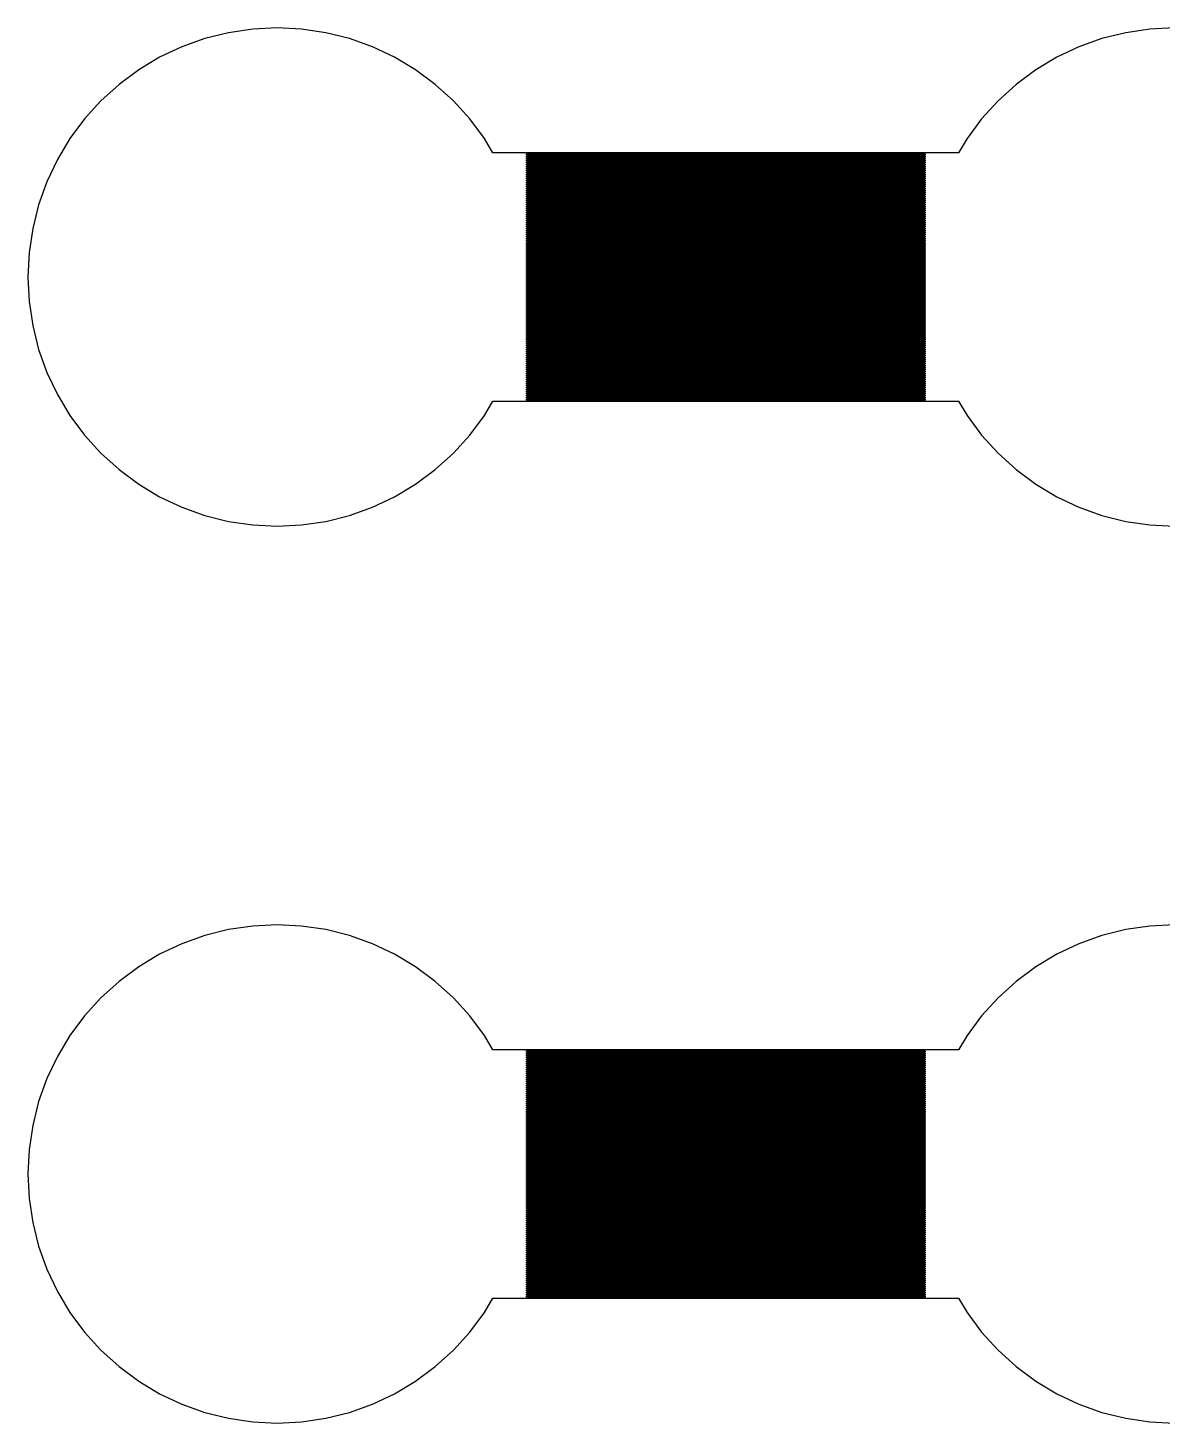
# Model space of a CAD drawing. Extents: x -73 to 181, y -8 to 80.
# Drawn here: x 29 to 40.38, y 47 to 61 of the extents above; entities that cross this region are included whole.
import ezdxf

# ---------------------------------------------------------------- set-up
doc = ezdxf.new("R2010")
doc.units = 0

msp = doc.modelspace()

# ---------------------------------------------------------------- linework, layer by layer
for p, q in [((31.0123, 60.952), (30.7743, 60.8923)), ((31.255, 60.988), (31.0123, 60.952)), ((31.5, 61), (31.255, 60.988)), ((31.7451, 60.988), (31.5, 61)), ((31.9877, 60.952), (31.7451, 60.988)), ((32.2257, 60.8923), (31.9877, 60.952)), ((40.0123, 60.952), (39.7743, 60.8923)), ((40.2549, 60.988), (40.0123, 60.952)), ((40.5, 61), (40.2549, 60.988)), ((30.5433, 60.8097), (30.3215, 60.7048)), ((30.7743, 60.8923), (30.5433, 60.8097)), ((32.4567, 60.8097), (32.2257, 60.8923)), ((32.6785, 60.7048), (32.4567, 60.8097)), ((39.5433, 60.8097), (39.3215, 60.7048)), ((39.7743, 60.8923), (39.5433, 60.8097)), ((30.3215, 60.7048), (30.1111, 60.5787)), ((32.8889, 60.5787), (32.6785, 60.7048)), ((39.3215, 60.7048), (39.1111, 60.5787)), ((30.1111, 60.5787), (29.914, 60.4325)), ((33.086, 60.4325), (32.8889, 60.5787)), ((39.1111, 60.5787), (38.914, 60.4325)), ((29.914, 60.4325), (29.7322, 60.2678)), ((33.2678, 60.2678), (33.086, 60.4325)), ((38.914, 60.4325), (38.7322, 60.2678)), ((29.7322, 60.2678), (29.5675, 60.086)), ((33.4325, 60.086), (33.2678, 60.2678)), ((38.7322, 60.2678), (38.5675, 60.086)), ((29.5675, 60.086), (29.4213, 59.8889)), ((33.5787, 59.8889), (33.4325, 60.086)), ((38.5675, 60.086), (38.4213, 59.8889)), ((29.4213, 59.8889), (29.2952, 59.6785)), ((33.6649, 59.745), (33.5787, 59.8889)), ((38.4213, 59.8889), (38.3351, 59.745)), ((29.2952, 59.6785), (29.1903, 59.4567)), ((38.3351, 59.745), (33.6649, 59.745)), ((34, 59.725), (34, 59.735)), ((34, 59.735), (38, 59.735)), ((38, 59.725), (34, 59.725)), ((34, 59.705), (34, 59.715)), ((34, 59.715), (38, 59.715)), ((38, 59.705), (34, 59.705)), ((34, 59.685), (34, 59.695)), ((34, 59.695), (38, 59.695)), ((38, 59.685), (34, 59.685)), ((34, 59.665), (34, 59.675)), ((34, 59.675), (38, 59.675)), ((38, 59.665), (34, 59.665)), ((34, 59.645), (34, 59.655)), ((34, 59.655), (38, 59.655)), ((38, 59.645), (34, 59.645)), ((38, 59.735), (38, 59.725)), ((38, 59.715), (38, 59.705)), ((38, 59.695), (38, 59.685)), ((38, 59.675), (38, 59.665)), ((38, 59.655), (38, 59.645)), ((34, 59.625), (34, 59.635)), ((34, 59.635), (38, 59.635)), ((38, 59.625), (34, 59.625)), ((34, 59.605), (34, 59.615)), ((34, 59.615), (38, 59.615)), ((38, 59.605), (34, 59.605)), ((34, 59.585), (34, 59.595)), ((34, 59.595), (38, 59.595)), ((38, 59.585), (34, 59.585)), ((34, 59.565), (34, 59.575)), ((34, 59.575), (38, 59.575)), ((38, 59.565), (34, 59.565)), ((34, 59.545), (34, 59.555)), ((34, 59.555), (38, 59.555)), ((38, 59.545), (34, 59.545)), ((34, 59.525), (34, 59.535)), ((34, 59.535), (38, 59.535)), ((38, 59.525), (34, 59.525)), ((34, 59.505), (34, 59.515)), ((34, 59.515), (38, 59.515)), ((38, 59.505), (34, 59.505)), ((38, 59.635), (38, 59.625)), ((38, 59.615), (38, 59.605)), ((38, 59.595), (38, 59.585)), ((38, 59.575), (38, 59.565)), ((38, 59.555), (38, 59.545)), ((38, 59.535), (38, 59.525)), ((38, 59.515), (38, 59.505)), ((29.1903, 59.4567), (29.1077, 59.2257)), ((34, 59.485), (34, 59.495)), ((34, 59.495), (38, 59.495)), ((38, 59.485), (34, 59.485)), ((34, 59.465), (34, 59.475)), ((34, 59.475), (38, 59.475)), ((38, 59.465), (34, 59.465)), ((34, 59.445), (34, 59.455)), ((34, 59.455), (38, 59.455)), ((38, 59.445), (34, 59.445)), ((34, 59.425), (34, 59.435)), ((34, 59.435), (38, 59.435)), ((38, 59.425), (34, 59.425)), ((34, 59.405), (34, 59.415)), ((34, 59.415), (38, 59.415)), ((38, 59.405), (34, 59.405)), ((34, 59.385), (34, 59.395)), ((34, 59.395), (38, 59.395)), ((38, 59.385), (34, 59.385)), ((34, 59.365), (34, 59.375)), ((34, 59.375), (38, 59.375)), ((38, 59.365), (34, 59.365)), ((38, 59.495), (38, 59.485)), ((38, 59.475), (38, 59.465)), ((38, 59.455), (38, 59.445)), ((38, 59.435), (38, 59.425)), ((38, 59.415), (38, 59.405)), ((38, 59.395), (38, 59.385)), ((38, 59.375), (38, 59.365)), ((29.1077, 59.2257), (29.048, 58.9877)), ((34, 59.345), (34, 59.355)), ((34, 59.355), (38, 59.355)), ((38, 59.345), (34, 59.345)), ((34, 59.325), (34, 59.335)), ((34, 59.335), (38, 59.335)), ((38, 59.325), (34, 59.325)), ((34, 59.305), (34, 59.315)), ((34, 59.315), (38, 59.315)), ((38, 59.305), (34, 59.305)), ((34, 59.285), (34, 59.295)), ((34, 59.295), (38, 59.295)), ((38, 59.285), (34, 59.285)), ((34, 59.265), (34, 59.275)), ((34, 59.275), (38, 59.275)), ((38, 59.265), (34, 59.265)), ((34, 59.245), (34, 59.255)), ((34, 59.255), (38, 59.255)), ((38, 59.245), (34, 59.245)), ((34, 59.225), (34, 59.235)), ((34, 59.235), (38, 59.235)), ((38, 59.225), (34, 59.225)), ((38, 59.355), (38, 59.345)), ((38, 59.335), (38, 59.325)), ((38, 59.315), (38, 59.305)), ((38, 59.295), (38, 59.285)), ((38, 59.275), (38, 59.265)), ((38, 59.255), (38, 59.245)), ((38, 59.235), (38, 59.225)), ((34, 59.205), (34, 59.215)), ((34, 59.215), (38, 59.215)), ((38, 59.205), (34, 59.205)), ((34, 59.185), (34, 59.195)), ((34, 59.195), (38, 59.195)), ((38, 59.185), (34, 59.185)), ((34, 59.165), (34, 59.175)), ((34, 59.175), (38, 59.175)), ((38, 59.165), (34, 59.165)), ((34, 59.145), (34, 59.155)), ((34, 59.155), (38, 59.155)), ((38, 59.145), (34, 59.145)), ((34, 59.125), (34, 59.135)), ((34, 59.135), (38, 59.135)), ((38, 59.125), (34, 59.125)), ((34, 59.105), (34, 59.115)), ((34, 59.115), (38, 59.115)), ((38, 59.105), (34, 59.105)), ((34, 59.085), (34, 59.095)), ((34, 59.095), (38, 59.095)), ((38, 59.085), (34, 59.085)), ((38, 59.215), (38, 59.205)), ((38, 59.195), (38, 59.185)), ((38, 59.175), (38, 59.165)), ((38, 59.155), (38, 59.145)), ((38, 59.135), (38, 59.125)), ((38, 59.115), (38, 59.105)), ((38, 59.095), (38, 59.085)), ((29.048, 58.9877), (29.012, 58.745)), ((34, 59.065), (34, 59.075)), ((34, 59.075), (38, 59.075)), ((38, 59.065), (34, 59.065)), ((34, 59.045), (34, 59.055)), ((34, 59.055), (38, 59.055)), ((38, 59.045), (34, 59.045)), ((34, 59.025), (34, 59.035)), ((34, 59.035), (38, 59.035)), ((38, 59.025), (34, 59.025)), ((34, 59.005), (34, 59.015)), ((34, 59.015), (38, 59.015)), ((38, 59.005), (34, 59.005)), ((34, 58.985), (34, 58.995)), ((34, 58.995), (38, 58.995)), ((38, 58.985), (34, 58.985)), ((34, 58.965), (34, 58.975)), ((34, 58.975), (38, 58.975)), ((38, 58.965), (34, 58.965)), ((34, 58.945), (34, 58.955)), ((34, 58.955), (38, 58.955)), ((38, 58.945), (34, 58.945)), ((38, 59.075), (38, 59.065)), ((38, 59.055), (38, 59.045)), ((38, 59.035), (38, 59.025)), ((38, 59.015), (38, 59.005)), ((38, 58.995), (38, 58.985)), ((38, 58.975), (38, 58.965)), ((38, 58.955), (38, 58.945)), ((34, 58.925), (34, 58.935)), ((34, 58.935), (38, 58.935)), ((38, 58.925), (34, 58.925)), ((34, 58.905), (34, 58.915)), ((34, 58.915), (38, 58.915)), ((38, 58.905), (34, 58.905)), ((34, 58.885), (34, 58.895)), ((34, 58.895), (38, 58.895)), ((38, 58.885), (34, 58.885)), ((34, 58.865), (34, 58.875)), ((34, 58.875), (38, 58.875)), ((38, 58.865), (34, 58.865)), ((34, 58.845), (34, 58.855)), ((34, 58.855), (38, 58.855)), ((38, 58.845), (34, 58.845)), ((34, 58.825), (34, 58.835)), ((34, 58.835), (38, 58.835)), ((38, 58.825), (34, 58.825)), ((34, 58.805), (34, 58.815)), ((34, 58.815), (38, 58.815)), ((38, 58.805), (34, 58.805)), ((38, 58.935), (38, 58.925)), ((38, 58.915), (38, 58.905)), ((38, 58.895), (38, 58.885)), ((38, 58.875), (38, 58.865)), ((38, 58.855), (38, 58.845)), ((38, 58.835), (38, 58.825)), ((38, 58.815), (38, 58.805)), ((29.012, 58.745), (29, 58.5)), ((34, 58.785), (34, 58.795)), ((34, 58.795), (38, 58.795)), ((38, 58.785), (34, 58.785)), ((34, 58.765), (34, 58.775)), ((34, 58.775), (38, 58.775)), ((38, 58.765), (34, 58.765)), ((34, 58.745), (34, 58.755)), ((34, 58.755), (38, 58.755)), ((38, 58.745), (34, 58.745)), ((34, 58.725), (34, 58.735)), ((34, 58.735), (38, 58.735)), ((38, 58.725), (34, 58.725)), ((34, 58.705), (34, 58.715)), ((34, 58.715), (38, 58.715)), ((38, 58.705), (34, 58.705)), ((34, 58.685), (34, 58.695)), ((34, 58.695), (38, 58.695)), ((38, 58.685), (34, 58.685)), ((34, 58.665), (34, 58.675)), ((34, 58.675), (38, 58.675)), ((38, 58.665), (34, 58.665)), ((38, 58.795), (38, 58.785)), ((38, 58.775), (38, 58.765)), ((38, 58.755), (38, 58.745)), ((38, 58.735), (38, 58.725)), ((38, 58.715), (38, 58.705)), ((38, 58.695), (38, 58.685)), ((38, 58.675), (38, 58.665)), ((34, 58.645), (34, 58.655)), ((34, 58.655), (38, 58.655)), ((38, 58.645), (34, 58.645)), ((34, 58.625), (34, 58.635)), ((34, 58.635), (38, 58.635)), ((38, 58.625), (34, 58.625)), ((34, 58.605), (34, 58.615)), ((34, 58.615), (38, 58.615)), ((38, 58.605), (34, 58.605)), ((34, 58.585), (34, 58.595)), ((34, 58.595), (38, 58.595)), ((38, 58.585), (34, 58.585)), ((34, 58.565), (34, 58.575)), ((34, 58.575), (38, 58.575)), ((38, 58.565), (34, 58.565)), ((34, 58.545), (34, 58.555)), ((34, 58.555), (38, 58.555)), ((38, 58.545), (34, 58.545)), ((34, 58.525), (34, 58.535)), ((34, 58.535), (38, 58.535)), ((38, 58.525), (34, 58.525)), ((38, 58.655), (38, 58.645)), ((38, 58.635), (38, 58.625)), ((38, 58.615), (38, 58.605)), ((38, 58.595), (38, 58.585)), ((38, 58.575), (38, 58.565)), ((38, 58.555), (38, 58.545)), ((38, 58.535), (38, 58.525)), ((29, 58.5), (29.012, 58.255)), ((34, 58.505), (34, 58.515)), ((34, 58.515), (38, 58.515)), ((38, 58.505), (34, 58.505)), ((34, 58.485), (34, 58.495)), ((34, 58.495), (38, 58.495)), ((38, 58.485), (34, 58.485)), ((34, 58.465), (34, 58.475)), ((34, 58.475), (38, 58.475)), ((38, 58.465), (34, 58.465)), ((34, 58.445), (34, 58.455)), ((34, 58.455), (38, 58.455)), ((38, 58.445), (34, 58.445)), ((34, 58.425), (34, 58.435)), ((34, 58.435), (38, 58.435)), ((38, 58.425), (34, 58.425)), ((34, 58.405), (34, 58.415)), ((34, 58.415), (38, 58.415)), ((38, 58.405), (34, 58.405)), ((34, 58.385), (34, 58.395)), ((34, 58.395), (38, 58.395)), ((38, 58.385), (34, 58.385)), ((38, 58.515), (38, 58.505)), ((38, 58.495), (38, 58.485)), ((38, 58.475), (38, 58.465)), ((38, 58.455), (38, 58.445)), ((38, 58.435), (38, 58.425)), ((38, 58.415), (38, 58.405)), ((38, 58.395), (38, 58.385)), ((29.012, 58.255), (29.048, 58.0123)), ((34, 58.365), (34, 58.375)), ((34, 58.375), (38, 58.375)), ((38, 58.365), (34, 58.365)), ((34, 58.345), (34, 58.355)), ((34, 58.355), (38, 58.355)), ((38, 58.345), (34, 58.345)), ((34, 58.325), (34, 58.335)), ((34, 58.335), (38, 58.335)), ((38, 58.325), (34, 58.325)), ((34, 58.305), (34, 58.315)), ((34, 58.315), (38, 58.315)), ((38, 58.305), (34, 58.305)), ((34, 58.285), (34, 58.295)), ((34, 58.295), (38, 58.295)), ((38, 58.285), (34, 58.285)), ((34, 58.265), (34, 58.275)), ((34, 58.275), (38, 58.275)), ((38, 58.265), (34, 58.265)), ((34, 58.245), (34, 58.255)), ((34, 58.255), (38, 58.255)), ((38, 58.245), (34, 58.245)), ((38, 58.375), (38, 58.365)), ((38, 58.355), (38, 58.345)), ((38, 58.335), (38, 58.325)), ((38, 58.315), (38, 58.305)), ((38, 58.295), (38, 58.285)), ((38, 58.275), (38, 58.265)), ((38, 58.255), (38, 58.245)), ((34, 58.225), (34, 58.235)), ((34, 58.235), (38, 58.235)), ((38, 58.225), (34, 58.225)), ((34, 58.205), (34, 58.215)), ((34, 58.215), (38, 58.215)), ((38, 58.205), (34, 58.205)), ((34, 58.185), (34, 58.195)), ((34, 58.195), (38, 58.195)), ((38, 58.185), (34, 58.185)), ((34, 58.165), (34, 58.175)), ((34, 58.175), (38, 58.175)), ((38, 58.165), (34, 58.165)), ((34, 58.145), (34, 58.155)), ((34, 58.155), (38, 58.155)), ((38, 58.145), (34, 58.145)), ((34, 58.125), (34, 58.135)), ((34, 58.135), (38, 58.135)), ((38, 58.125), (34, 58.125)), ((34, 58.105), (34, 58.115)), ((34, 58.115), (38, 58.115)), ((38, 58.105), (34, 58.105)), ((38, 58.235), (38, 58.225)), ((38, 58.215), (38, 58.205)), ((38, 58.195), (38, 58.185)), ((38, 58.175), (38, 58.165)), ((38, 58.155), (38, 58.145)), ((38, 58.135), (38, 58.125)), ((38, 58.115), (38, 58.105)), ((29.048, 58.0123), (29.1077, 57.7743)), ((34, 58.085), (34, 58.095)), ((34, 58.095), (38, 58.095)), ((38, 58.085), (34, 58.085)), ((34, 58.065), (34, 58.075)), ((34, 58.075), (38, 58.075)), ((38, 58.065), (34, 58.065)), ((34, 58.045), (34, 58.055)), ((34, 58.055), (38, 58.055)), ((38, 58.045), (34, 58.045)), ((34, 58.025), (34, 58.035)), ((34, 58.035), (38, 58.035)), ((38, 58.025), (34, 58.025)), ((34, 58.005), (34, 58.015)), ((34, 58.015), (38, 58.015)), ((38, 58.005), (34, 58.005)), ((34, 57.985), (34, 57.995)), ((34, 57.995), (38, 57.995)), ((38, 57.985), (34, 57.985)), ((34, 57.965), (34, 57.975)), ((34, 57.975), (38, 57.975)), ((38, 57.965), (34, 57.965)), ((38, 58.095), (38, 58.085)), ((38, 58.075), (38, 58.065)), ((38, 58.055), (38, 58.045)), ((38, 58.035), (38, 58.025)), ((38, 58.015), (38, 58.005)), ((38, 57.995), (38, 57.985)), ((38, 57.975), (38, 57.965)), ((34, 57.945), (34, 57.955)), ((34, 57.955), (38, 57.955)), ((38, 57.945), (34, 57.945)), ((34, 57.925), (34, 57.935)), ((34, 57.935), (38, 57.935)), ((38, 57.925), (34, 57.925)), ((34, 57.905), (34, 57.915)), ((34, 57.915), (38, 57.915)), ((38, 57.905), (34, 57.905)), ((34, 57.885), (34, 57.895)), ((34, 57.895), (38, 57.895)), ((38, 57.885), (34, 57.885)), ((34, 57.865), (34, 57.875)), ((34, 57.875), (38, 57.875)), ((38, 57.865), (34, 57.865)), ((34, 57.845), (34, 57.855)), ((34, 57.855), (38, 57.855)), ((38, 57.845), (34, 57.845)), ((34, 57.825), (34, 57.835)), ((34, 57.835), (38, 57.835)), ((38, 57.825), (34, 57.825)), ((38, 57.955), (38, 57.945)), ((38, 57.935), (38, 57.925)), ((38, 57.915), (38, 57.905)), ((38, 57.895), (38, 57.885)), ((38, 57.875), (38, 57.865)), ((38, 57.855), (38, 57.845)), ((38, 57.835), (38, 57.825)), ((29.1077, 57.7743), (29.1903, 57.5433)), ((34, 57.805), (34, 57.815)), ((34, 57.815), (38, 57.815)), ((38, 57.805), (34, 57.805)), ((34, 57.785), (34, 57.795)), ((34, 57.795), (38, 57.795)), ((38, 57.785), (34, 57.785)), ((34, 57.765), (34, 57.775)), ((34, 57.775), (38, 57.775)), ((38, 57.765), (34, 57.765)), ((34, 57.745), (34, 57.755)), ((34, 57.755), (38, 57.755)), ((38, 57.745), (34, 57.745)), ((34, 57.725), (34, 57.735)), ((34, 57.735), (38, 57.735)), ((38, 57.725), (34, 57.725)), ((34, 57.705), (34, 57.715)), ((34, 57.715), (38, 57.715)), ((38, 57.705), (34, 57.705)), ((34, 57.685), (34, 57.695)), ((34, 57.695), (38, 57.695)), ((38, 57.685), (34, 57.685)), ((38, 57.815), (38, 57.805)), ((38, 57.795), (38, 57.785)), ((38, 57.775), (38, 57.765)), ((38, 57.755), (38, 57.745)), ((38, 57.735), (38, 57.725)), ((38, 57.715), (38, 57.705)), ((38, 57.695), (38, 57.685)), ((29.1903, 57.5433), (29.2952, 57.3215)), ((34, 57.665), (34, 57.675)), ((34, 57.675), (38, 57.675)), ((38, 57.665), (34, 57.665)), ((34, 57.645), (34, 57.655)), ((34, 57.655), (38, 57.655)), ((38, 57.645), (34, 57.645)), ((34, 57.625), (34, 57.635)), ((34, 57.635), (38, 57.635)), ((38, 57.625), (34, 57.625)), ((34, 57.605), (34, 57.615)), ((34, 57.615), (38, 57.615)), ((38, 57.605), (34, 57.605)), ((34, 57.585), (34, 57.595)), ((34, 57.595), (38, 57.595)), ((38, 57.585), (34, 57.585)), ((34, 57.565), (34, 57.575)), ((34, 57.575), (38, 57.575)), ((38, 57.565), (34, 57.565)), ((34, 57.545), (34, 57.555)), ((34, 57.555), (38, 57.555)), ((38, 57.545), (34, 57.545)), ((38, 57.675), (38, 57.665)), ((38, 57.655), (38, 57.645)), ((38, 57.635), (38, 57.625)), ((38, 57.615), (38, 57.605)), ((38, 57.595), (38, 57.585)), ((38, 57.575), (38, 57.565)), ((38, 57.555), (38, 57.545)), ((34, 57.525), (34, 57.535)), ((34, 57.535), (38, 57.535)), ((38, 57.525), (34, 57.525)), ((34, 57.505), (34, 57.515)), ((34, 57.515), (38, 57.515)), ((38, 57.505), (34, 57.505)), ((34, 57.485), (34, 57.495)), ((34, 57.495), (38, 57.495)), ((38, 57.485), (34, 57.485)), ((34, 57.465), (34, 57.475)), ((34, 57.475), (38, 57.475)), ((38, 57.465), (34, 57.465)), ((34, 57.445), (34, 57.455)), ((34, 57.455), (38, 57.455)), ((38, 57.445), (34, 57.445)), ((34, 57.425), (34, 57.435)), ((34, 57.435), (38, 57.435)), ((38, 57.425), (34, 57.425)), ((34, 57.405), (34, 57.415)), ((34, 57.415), (38, 57.415)), ((38, 57.405), (34, 57.405)), ((38, 57.535), (38, 57.525)), ((38, 57.515), (38, 57.505)), ((38, 57.495), (38, 57.485)), ((38, 57.475), (38, 57.465)), ((38, 57.455), (38, 57.445)), ((38, 57.435), (38, 57.425)), ((38, 57.415), (38, 57.405)), ((29.2952, 57.3215), (29.4213, 57.1111)), ((34, 57.385), (34, 57.395)), ((34, 57.395), (38, 57.395)), ((38, 57.385), (34, 57.385)), ((34, 57.365), (34, 57.375)), ((34, 57.375), (38, 57.375)), ((38, 57.365), (34, 57.365)), ((34, 57.345), (34, 57.355)), ((34, 57.355), (38, 57.355)), ((38, 57.345), (34, 57.345)), ((34, 57.325), (34, 57.335)), ((34, 57.335), (38, 57.335)), ((38, 57.325), (34, 57.325)), ((34, 57.305), (34, 57.315)), ((34, 57.315), (38, 57.315)), ((38, 57.305), (34, 57.305)), ((34, 57.285), (34, 57.295)), ((34, 57.295), (38, 57.295)), ((38, 57.285), (34, 57.285)), ((34, 57.265), (34, 57.275)), ((34, 57.275), (38, 57.275)), ((38, 57.265), (34, 57.265)), ((38, 57.395), (38, 57.385)), ((38, 57.375), (38, 57.365)), ((38, 57.355), (38, 57.345)), ((38, 57.335), (38, 57.325)), ((38, 57.315), (38, 57.305)), ((38, 57.295), (38, 57.285)), ((38, 57.275), (38, 57.265)), ((33.5787, 57.1111), (33.6649, 57.255)), ((33.6649, 57.255), (38.3351, 57.255)), ((38.3351, 57.255), (38.4213, 57.1111)), ((29.4213, 57.1111), (29.5675, 56.914)), ((33.4325, 56.914), (33.5787, 57.1111)), ((38.4213, 57.1111), (38.5675, 56.914)), ((29.5675, 56.914), (29.7322, 56.7322)), ((33.2678, 56.7322), (33.4325, 56.914)), ((38.5675, 56.914), (38.7322, 56.7322)), ((29.7322, 56.7322), (29.914, 56.5675)), ((33.086, 56.5675), (33.2678, 56.7322)), ((38.7322, 56.7322), (38.914, 56.5675)), ((29.914, 56.5675), (30.1111, 56.4213)), ((32.8889, 56.4213), (33.086, 56.5675)), ((38.914, 56.5675), (39.1111, 56.4213)), ((30.1111, 56.4213), (30.3215, 56.2952)), ((32.6785, 56.2952), (32.8889, 56.4213)), ((39.1111, 56.4213), (39.3215, 56.2952)), ((30.3215, 56.2952), (30.5433, 56.1903)), ((32.4567, 56.1903), (32.6785, 56.2952)), ((39.3215, 56.2952), (39.5433, 56.1903)), ((30.5433, 56.1903), (30.7743, 56.1077)), ((32.2257, 56.1077), (32.4567, 56.1903)), ((39.5433, 56.1903), (39.7743, 56.1077)), ((30.7743, 56.1077), (31.0123, 56.048)), ((31.0123, 56.048), (31.255, 56.012)), ((31.255, 56.012), (31.5, 56)), ((31.5, 56), (31.7451, 56.012)), ((31.7451, 56.012), (31.9877, 56.048)), ((31.9877, 56.048), (32.2257, 56.1077)), ((39.7743, 56.1077), (40.0123, 56.048)), ((40.0123, 56.048), (40.2549, 56.012)), ((40.2549, 56.012), (40.5, 56)), ((31.0123, 51.952), (30.7743, 51.8923)), ((31.255, 51.988), (31.0123, 51.952)), ((31.5, 52), (31.255, 51.988)), ((31.7451, 51.988), (31.5, 52)), ((31.9877, 51.952), (31.7451, 51.988)), ((32.2257, 51.8923), (31.9877, 51.952)), ((40.0123, 51.952), (39.7743, 51.8923)), ((40.2549, 51.988), (40.0123, 51.952)), ((40.5, 52), (40.2549, 51.988)), ((30.5433, 51.8097), (30.3215, 51.7048)), ((30.7743, 51.8923), (30.5433, 51.8097)), ((32.4567, 51.8097), (32.2257, 51.8923)), ((32.6785, 51.7048), (32.4567, 51.8097)), ((39.5433, 51.8097), (39.3215, 51.7048)), ((39.7743, 51.8923), (39.5433, 51.8097)), ((30.3215, 51.7048), (30.1111, 51.5787)), ((32.8889, 51.5787), (32.6785, 51.7048)), ((39.3215, 51.7048), (39.1111, 51.5787)), ((30.1111, 51.5787), (29.914, 51.4325)), ((33.086, 51.4325), (32.8889, 51.5787)), ((39.1111, 51.5787), (38.914, 51.4325)), ((29.914, 51.4325), (29.7322, 51.2678)), ((33.2678, 51.2678), (33.086, 51.4325)), ((38.914, 51.4325), (38.7322, 51.2678)), ((29.7322, 51.2678), (29.5675, 51.086)), ((33.4325, 51.086), (33.2678, 51.2678)), ((38.7322, 51.2678), (38.5675, 51.086)), ((29.5675, 51.086), (29.4213, 50.8889)), ((33.5787, 50.8889), (33.4325, 51.086)), ((38.5675, 51.086), (38.4213, 50.8889)), ((29.4213, 50.8889), (29.2952, 50.6785)), ((33.6649, 50.745), (33.5787, 50.8889)), ((38.4213, 50.8889), (38.3351, 50.745)), ((38.3351, 50.745), (33.6649, 50.745)), ((34, 50.725), (34, 50.735)), ((34, 50.735), (38, 50.735)), ((38, 50.725), (34, 50.725)), ((34, 50.705), (34, 50.715)), ((34, 50.715), (38, 50.715)), ((38, 50.705), (34, 50.705)), ((34, 50.685), (34, 50.695)), ((34, 50.695), (38, 50.695)), ((38, 50.685), (34, 50.685)), ((38, 50.735), (38, 50.725)), ((38, 50.715), (38, 50.705)), ((38, 50.695), (38, 50.685)), ((29.2952, 50.6785), (29.1903, 50.4567)), ((34, 50.665), (34, 50.675)), ((34, 50.675), (38, 50.675)), ((38, 50.665), (34, 50.665)), ((34, 50.645), (34, 50.655)), ((34, 50.655), (38, 50.655)), ((38, 50.645), (34, 50.645)), ((34, 50.625), (34, 50.635)), ((34, 50.635), (38, 50.635)), ((38, 50.625), (34, 50.625)), ((34, 50.605), (34, 50.615)), ((34, 50.615), (38, 50.615)), ((38, 50.605), (34, 50.605)), ((34, 50.585), (34, 50.595)), ((34, 50.595), (38, 50.595)), ((38, 50.585), (34, 50.585)), ((34, 50.565), (34, 50.575)), ((34, 50.575), (38, 50.575)), ((38, 50.565), (34, 50.565)), ((34, 50.545), (34, 50.555)), ((34, 50.555), (38, 50.555)), ((38, 50.545), (34, 50.545)), ((38, 50.675), (38, 50.665)), ((38, 50.655), (38, 50.645)), ((38, 50.635), (38, 50.625)), ((38, 50.615), (38, 50.605)), ((38, 50.595), (38, 50.585)), ((38, 50.575), (38, 50.565)), ((38, 50.555), (38, 50.545)), ((29.1903, 50.4567), (29.1077, 50.2257)), ((34, 50.525), (34, 50.535)), ((34, 50.535), (38, 50.535)), ((38, 50.525), (34, 50.525)), ((34, 50.505), (34, 50.515)), ((34, 50.515), (38, 50.515)), ((38, 50.505), (34, 50.505)), ((34, 50.485), (34, 50.495)), ((34, 50.495), (38, 50.495)), ((38, 50.485), (34, 50.485)), ((34, 50.465), (34, 50.475)), ((34, 50.475), (38, 50.475)), ((38, 50.465), (34, 50.465)), ((34, 50.445), (34, 50.455)), ((34, 50.455), (38, 50.455)), ((38, 50.445), (34, 50.445)), ((34, 50.425), (34, 50.435)), ((34, 50.435), (38, 50.435)), ((38, 50.425), (34, 50.425)), ((34, 50.405), (34, 50.415)), ((34, 50.415), (38, 50.415)), ((38, 50.405), (34, 50.405)), ((38, 50.535), (38, 50.525)), ((38, 50.515), (38, 50.505)), ((38, 50.495), (38, 50.485)), ((38, 50.475), (38, 50.465)), ((38, 50.455), (38, 50.445)), ((38, 50.435), (38, 50.425)), ((38, 50.415), (38, 50.405)), ((34, 50.385), (34, 50.395)), ((34, 50.395), (38, 50.395)), ((38, 50.385), (34, 50.385)), ((34, 50.365), (34, 50.375)), ((34, 50.375), (38, 50.375)), ((38, 50.365), (34, 50.365)), ((34, 50.345), (34, 50.355)), ((34, 50.355), (38, 50.355)), ((38, 50.345), (34, 50.345)), ((34, 50.325), (34, 50.335)), ((34, 50.335), (38, 50.335)), ((38, 50.325), (34, 50.325)), ((34, 50.305), (34, 50.315)), ((34, 50.315), (38, 50.315)), ((38, 50.305), (34, 50.305)), ((34, 50.285), (34, 50.295)), ((34, 50.295), (38, 50.295)), ((38, 50.285), (34, 50.285)), ((34, 50.265), (34, 50.275)), ((34, 50.275), (38, 50.275)), ((38, 50.265), (34, 50.265)), ((38, 50.395), (38, 50.385)), ((38, 50.375), (38, 50.365)), ((38, 50.355), (38, 50.345)), ((38, 50.335), (38, 50.325)), ((38, 50.315), (38, 50.305)), ((38, 50.295), (38, 50.285)), ((38, 50.275), (38, 50.265)), ((29.1077, 50.2257), (29.048, 49.9877)), ((34, 50.245), (34, 50.255)), ((34, 50.255), (38, 50.255)), ((38, 50.245), (34, 50.245)), ((34, 50.225), (34, 50.235)), ((34, 50.235), (38, 50.235)), ((38, 50.225), (34, 50.225)), ((34, 50.205), (34, 50.215)), ((34, 50.215), (38, 50.215)), ((38, 50.205), (34, 50.205)), ((34, 50.185), (34, 50.195)), ((34, 50.195), (38, 50.195)), ((38, 50.185), (34, 50.185)), ((34, 50.165), (34, 50.175)), ((34, 50.175), (38, 50.175)), ((38, 50.165), (34, 50.165)), ((34, 50.145), (34, 50.155)), ((34, 50.155), (38, 50.155)), ((38, 50.145), (34, 50.145)), ((34, 50.125), (34, 50.135)), ((34, 50.135), (38, 50.135)), ((38, 50.125), (34, 50.125)), ((38, 50.255), (38, 50.245)), ((38, 50.235), (38, 50.225)), ((38, 50.215), (38, 50.205)), ((38, 50.195), (38, 50.185)), ((38, 50.175), (38, 50.165)), ((38, 50.155), (38, 50.145)), ((38, 50.135), (38, 50.125)), ((29.048, 49.9877), (29.012, 49.745)), ((34, 50.105), (34, 50.115)), ((34, 50.115), (38, 50.115)), ((38, 50.105), (34, 50.105)), ((34, 50.085), (34, 50.095)), ((34, 50.095), (38, 50.095)), ((38, 50.085), (34, 50.085)), ((34, 50.065), (34, 50.075)), ((34, 50.075), (38, 50.075)), ((38, 50.065), (34, 50.065)), ((34, 50.045), (34, 50.055)), ((34, 50.055), (38, 50.055)), ((38, 50.045), (34, 50.045)), ((34, 50.025), (34, 50.035)), ((34, 50.035), (38, 50.035)), ((38, 50.025), (34, 50.025)), ((34, 50.005), (34, 50.015)), ((34, 50.015), (38, 50.015)), ((38, 50.005), (34, 50.005)), ((34, 49.985), (34, 49.995)), ((34, 49.995), (38, 49.995)), ((38, 49.985), (34, 49.985)), ((38, 50.115), (38, 50.105)), ((38, 50.095), (38, 50.085)), ((38, 50.075), (38, 50.065)), ((38, 50.055), (38, 50.045)), ((38, 50.035), (38, 50.025)), ((38, 50.015), (38, 50.005)), ((38, 49.995), (38, 49.985)), ((34, 49.965), (34, 49.975)), ((34, 49.975), (38, 49.975)), ((38, 49.965), (34, 49.965)), ((34, 49.945), (34, 49.955)), ((34, 49.955), (38, 49.955)), ((38, 49.945), (34, 49.945)), ((34, 49.925), (34, 49.935)), ((34, 49.935), (38, 49.935)), ((38, 49.925), (34, 49.925)), ((34, 49.905), (34, 49.915)), ((34, 49.915), (38, 49.915)), ((38, 49.905), (34, 49.905)), ((34, 49.885), (34, 49.895)), ((34, 49.895), (38, 49.895)), ((38, 49.885), (34, 49.885)), ((34, 49.865), (34, 49.875)), ((34, 49.875), (38, 49.875)), ((38, 49.865), (34, 49.865)), ((34, 49.845), (34, 49.855)), ((34, 49.855), (38, 49.855)), ((38, 49.845), (34, 49.845)), ((38, 49.975), (38, 49.965)), ((38, 49.955), (38, 49.945)), ((38, 49.935), (38, 49.925)), ((38, 49.915), (38, 49.905)), ((38, 49.895), (38, 49.885)), ((38, 49.875), (38, 49.865)), ((38, 49.855), (38, 49.845)), ((29.012, 49.745), (29, 49.5)), ((34, 49.825), (34, 49.835)), ((34, 49.835), (38, 49.835)), ((38, 49.825), (34, 49.825)), ((34, 49.805), (34, 49.815)), ((34, 49.815), (38, 49.815)), ((38, 49.805), (34, 49.805)), ((34, 49.785), (34, 49.795)), ((34, 49.795), (38, 49.795)), ((38, 49.785), (34, 49.785)), ((34, 49.765), (34, 49.775)), ((34, 49.775), (38, 49.775)), ((38, 49.765), (34, 49.765)), ((34, 49.745), (34, 49.755)), ((34, 49.755), (38, 49.755)), ((38, 49.745), (34, 49.745)), ((34, 49.725), (34, 49.735)), ((34, 49.735), (38, 49.735)), ((38, 49.725), (34, 49.725)), ((34, 49.705), (34, 49.715)), ((34, 49.715), (38, 49.715)), ((38, 49.705), (34, 49.705)), ((38, 49.835), (38, 49.825)), ((38, 49.815), (38, 49.805)), ((38, 49.795), (38, 49.785)), ((38, 49.775), (38, 49.765)), ((38, 49.755), (38, 49.745)), ((38, 49.735), (38, 49.725)), ((38, 49.715), (38, 49.705)), ((34, 49.685), (34, 49.695)), ((34, 49.695), (38, 49.695)), ((38, 49.685), (34, 49.685)), ((34, 49.665), (34, 49.675)), ((34, 49.675), (38, 49.675)), ((38, 49.665), (34, 49.665)), ((34, 49.645), (34, 49.655)), ((34, 49.655), (38, 49.655)), ((38, 49.645), (34, 49.645)), ((34, 49.625), (34, 49.635)), ((34, 49.635), (38, 49.635)), ((38, 49.625), (34, 49.625)), ((34, 49.605), (34, 49.615)), ((34, 49.615), (38, 49.615)), ((38, 49.605), (34, 49.605)), ((34, 49.585), (34, 49.595)), ((34, 49.595), (38, 49.595)), ((38, 49.585), (34, 49.585)), ((34, 49.565), (34, 49.575)), ((34, 49.575), (38, 49.575)), ((38, 49.565), (34, 49.565)), ((38, 49.695), (38, 49.685)), ((38, 49.675), (38, 49.665)), ((38, 49.655), (38, 49.645)), ((38, 49.635), (38, 49.625)), ((38, 49.615), (38, 49.605)), ((38, 49.595), (38, 49.585)), ((38, 49.575), (38, 49.565)), ((29, 49.5), (29.012, 49.255)), ((34, 49.545), (34, 49.555)), ((34, 49.555), (38, 49.555)), ((38, 49.545), (34, 49.545)), ((34, 49.525), (34, 49.535)), ((34, 49.535), (38, 49.535)), ((38, 49.525), (34, 49.525)), ((34, 49.505), (34, 49.515)), ((34, 49.515), (38, 49.515)), ((38, 49.505), (34, 49.505)), ((34, 49.485), (34, 49.495)), ((34, 49.495), (38, 49.495)), ((38, 49.485), (34, 49.485)), ((34, 49.465), (34, 49.475)), ((34, 49.475), (38, 49.475)), ((38, 49.465), (34, 49.465)), ((34, 49.445), (34, 49.455)), ((34, 49.455), (38, 49.455)), ((38, 49.445), (34, 49.445)), ((34, 49.425), (34, 49.435)), ((34, 49.435), (38, 49.435)), ((38, 49.425), (34, 49.425)), ((38, 49.555), (38, 49.545)), ((38, 49.535), (38, 49.525)), ((38, 49.515), (38, 49.505)), ((38, 49.495), (38, 49.485)), ((38, 49.475), (38, 49.465)), ((38, 49.455), (38, 49.445)), ((38, 49.435), (38, 49.425)), ((34, 49.405), (34, 49.415)), ((34, 49.415), (38, 49.415)), ((38, 49.405), (34, 49.405)), ((34, 49.385), (34, 49.395)), ((34, 49.395), (38, 49.395)), ((38, 49.385), (34, 49.385)), ((34, 49.365), (34, 49.375)), ((34, 49.375), (38, 49.375)), ((38, 49.365), (34, 49.365)), ((34, 49.345), (34, 49.355)), ((34, 49.355), (38, 49.355)), ((38, 49.345), (34, 49.345)), ((34, 49.325), (34, 49.335)), ((34, 49.335), (38, 49.335)), ((38, 49.325), (34, 49.325)), ((34, 49.305), (34, 49.315)), ((34, 49.315), (38, 49.315)), ((38, 49.305), (34, 49.305)), ((34, 49.285), (34, 49.295)), ((34, 49.295), (38, 49.295)), ((38, 49.285), (34, 49.285)), ((38, 49.415), (38, 49.405)), ((38, 49.395), (38, 49.385)), ((38, 49.375), (38, 49.365)), ((38, 49.355), (38, 49.345)), ((38, 49.335), (38, 49.325)), ((38, 49.315), (38, 49.305)), ((38, 49.295), (38, 49.285)), ((29.012, 49.255), (29.048, 49.0123)), ((34, 49.265), (34, 49.275)), ((34, 49.275), (38, 49.275)), ((38, 49.265), (34, 49.265)), ((34, 49.245), (34, 49.255)), ((34, 49.255), (38, 49.255)), ((38, 49.245), (34, 49.245)), ((34, 49.225), (34, 49.235)), ((34, 49.235), (38, 49.235)), ((38, 49.225), (34, 49.225)), ((34, 49.205), (34, 49.215)), ((34, 49.215), (38, 49.215)), ((38, 49.205), (34, 49.205)), ((34, 49.185), (34, 49.195)), ((34, 49.195), (38, 49.195)), ((38, 49.185), (34, 49.185)), ((34, 49.165), (34, 49.175)), ((34, 49.175), (38, 49.175)), ((38, 49.165), (34, 49.165)), ((34, 49.145), (34, 49.155)), ((34, 49.155), (38, 49.155)), ((38, 49.145), (34, 49.145)), ((38, 49.275), (38, 49.265)), ((38, 49.255), (38, 49.245)), ((38, 49.235), (38, 49.225)), ((38, 49.215), (38, 49.205)), ((38, 49.195), (38, 49.185)), ((38, 49.175), (38, 49.165)), ((38, 49.155), (38, 49.145)), ((29.048, 49.0123), (29.1077, 48.7743)), ((34, 49.125), (34, 49.135)), ((34, 49.135), (38, 49.135)), ((38, 49.125), (34, 49.125)), ((34, 49.105), (34, 49.115)), ((34, 49.115), (38, 49.115)), ((38, 49.105), (34, 49.105)), ((34, 49.085), (34, 49.095)), ((34, 49.095), (38, 49.095)), ((38, 49.085), (34, 49.085)), ((34, 49.065), (34, 49.075)), ((34, 49.075), (38, 49.075)), ((38, 49.065), (34, 49.065)), ((34, 49.045), (34, 49.055)), ((34, 49.055), (38, 49.055)), ((38, 49.045), (34, 49.045)), ((34, 49.025), (34, 49.035)), ((34, 49.035), (38, 49.035)), ((38, 49.025), (34, 49.025)), ((34, 49.005), (34, 49.015)), ((34, 49.015), (38, 49.015)), ((38, 49.005), (34, 49.005)), ((38, 49.135), (38, 49.125)), ((38, 49.115), (38, 49.105)), ((38, 49.095), (38, 49.085)), ((38, 49.075), (38, 49.065)), ((38, 49.055), (38, 49.045)), ((38, 49.035), (38, 49.025)), ((38, 49.015), (38, 49.005)), ((34, 48.985), (34, 48.995)), ((34, 48.995), (38, 48.995)), ((38, 48.985), (34, 48.985)), ((34, 48.965), (34, 48.975)), ((34, 48.975), (38, 48.975)), ((38, 48.965), (34, 48.965)), ((34, 48.945), (34, 48.955)), ((34, 48.955), (38, 48.955)), ((38, 48.945), (34, 48.945)), ((34, 48.925), (34, 48.935)), ((34, 48.935), (38, 48.935)), ((38, 48.925), (34, 48.925)), ((34, 48.905), (34, 48.915)), ((34, 48.915), (38, 48.915)), ((38, 48.905), (34, 48.905)), ((34, 48.885), (34, 48.895)), ((34, 48.895), (38, 48.895)), ((38, 48.885), (34, 48.885)), ((34, 48.865), (34, 48.875)), ((34, 48.875), (38, 48.875)), ((38, 48.865), (34, 48.865)), ((38, 48.995), (38, 48.985)), ((38, 48.975), (38, 48.965)), ((38, 48.955), (38, 48.945)), ((38, 48.935), (38, 48.925)), ((38, 48.915), (38, 48.905)), ((38, 48.895), (38, 48.885)), ((38, 48.875), (38, 48.865)), ((29.1077, 48.7743), (29.1903, 48.5433)), ((34, 48.845), (34, 48.855)), ((34, 48.855), (38, 48.855)), ((38, 48.845), (34, 48.845)), ((34, 48.825), (34, 48.835)), ((34, 48.835), (38, 48.835)), ((38, 48.825), (34, 48.825)), ((34, 48.805), (34, 48.815)), ((34, 48.815), (38, 48.815)), ((38, 48.805), (34, 48.805)), ((34, 48.785), (34, 48.795)), ((34, 48.795), (38, 48.795)), ((38, 48.785), (34, 48.785)), ((34, 48.765), (34, 48.775)), ((34, 48.775), (38, 48.775)), ((38, 48.765), (34, 48.765)), ((34, 48.745), (34, 48.755)), ((34, 48.755), (38, 48.755)), ((38, 48.745), (34, 48.745)), ((34, 48.725), (34, 48.735)), ((34, 48.735), (38, 48.735)), ((38, 48.725), (34, 48.725)), ((38, 48.855), (38, 48.845)), ((38, 48.835), (38, 48.825)), ((38, 48.815), (38, 48.805)), ((38, 48.795), (38, 48.785)), ((38, 48.775), (38, 48.765)), ((38, 48.755), (38, 48.745)), ((38, 48.735), (38, 48.725)), ((34, 48.705), (34, 48.715)), ((34, 48.715), (38, 48.715)), ((38, 48.705), (34, 48.705)), ((34, 48.685), (34, 48.695)), ((34, 48.695), (38, 48.695)), ((38, 48.685), (34, 48.685)), ((34, 48.665), (34, 48.675)), ((34, 48.675), (38, 48.675)), ((38, 48.665), (34, 48.665)), ((34, 48.645), (34, 48.655)), ((34, 48.655), (38, 48.655)), ((38, 48.645), (34, 48.645)), ((34, 48.625), (34, 48.635)), ((34, 48.635), (38, 48.635)), ((38, 48.625), (34, 48.625)), ((34, 48.605), (34, 48.615)), ((34, 48.615), (38, 48.615)), ((38, 48.605), (34, 48.605)), ((34, 48.585), (34, 48.595)), ((34, 48.595), (38, 48.595)), ((38, 48.585), (34, 48.585)), ((38, 48.715), (38, 48.705)), ((38, 48.695), (38, 48.685)), ((38, 48.675), (38, 48.665)), ((38, 48.655), (38, 48.645)), ((38, 48.635), (38, 48.625)), ((38, 48.615), (38, 48.605)), ((38, 48.595), (38, 48.585)), ((29.1903, 48.5433), (29.2952, 48.3215)), ((34, 48.565), (34, 48.575)), ((34, 48.575), (38, 48.575)), ((38, 48.565), (34, 48.565)), ((34, 48.545), (34, 48.555)), ((34, 48.555), (38, 48.555)), ((38, 48.545), (34, 48.545)), ((34, 48.525), (34, 48.535)), ((34, 48.535), (38, 48.535)), ((38, 48.525), (34, 48.525)), ((34, 48.505), (34, 48.515)), ((34, 48.515), (38, 48.515)), ((38, 48.505), (34, 48.505)), ((34, 48.485), (34, 48.495)), ((34, 48.495), (38, 48.495)), ((38, 48.485), (34, 48.485)), ((34, 48.465), (34, 48.475)), ((34, 48.475), (38, 48.475)), ((38, 48.465), (34, 48.465)), ((34, 48.445), (34, 48.455)), ((34, 48.455), (38, 48.455)), ((38, 48.445), (34, 48.445)), ((38, 48.575), (38, 48.565)), ((38, 48.555), (38, 48.545)), ((38, 48.535), (38, 48.525)), ((38, 48.515), (38, 48.505)), ((38, 48.495), (38, 48.485)), ((38, 48.475), (38, 48.465)), ((38, 48.455), (38, 48.445)), ((29.2952, 48.3215), (29.4213, 48.1111)), ((34, 48.425), (34, 48.435)), ((34, 48.435), (38, 48.435)), ((38, 48.425), (34, 48.425)), ((34, 48.405), (34, 48.415)), ((34, 48.415), (38, 48.415)), ((38, 48.405), (34, 48.405)), ((34, 48.385), (34, 48.395)), ((34, 48.395), (38, 48.395)), ((38, 48.385), (34, 48.385)), ((34, 48.365), (34, 48.375)), ((34, 48.375), (38, 48.375)), ((38, 48.365), (34, 48.365)), ((34, 48.345), (34, 48.355)), ((34, 48.355), (38, 48.355)), ((38, 48.345), (34, 48.345)), ((34, 48.325), (34, 48.335)), ((34, 48.335), (38, 48.335)), ((38, 48.325), (34, 48.325)), ((34, 48.305), (34, 48.315)), ((34, 48.315), (38, 48.315)), ((38, 48.305), (34, 48.305)), ((38, 48.435), (38, 48.425)), ((38, 48.415), (38, 48.405)), ((38, 48.395), (38, 48.385)), ((38, 48.375), (38, 48.365)), ((38, 48.355), (38, 48.345)), ((38, 48.335), (38, 48.325)), ((38, 48.315), (38, 48.305)), ((33.5787, 48.1111), (33.6649, 48.255)), ((33.6649, 48.255), (38.3351, 48.255)), ((34, 48.285), (34, 48.295)), ((34, 48.295), (38, 48.295)), ((38, 48.285), (34, 48.285)), ((34, 48.265), (34, 48.275)), ((34, 48.275), (38, 48.275)), ((38, 48.265), (34, 48.265)), ((38, 48.295), (38, 48.285)), ((38, 48.275), (38, 48.265)), ((38.3351, 48.255), (38.4213, 48.1111)), ((29.4213, 48.1111), (29.5675, 47.914)), ((33.4325, 47.914), (33.5787, 48.1111)), ((38.4213, 48.1111), (38.5675, 47.914)), ((29.5675, 47.914), (29.7322, 47.7322)), ((33.2678, 47.7322), (33.4325, 47.914)), ((38.5675, 47.914), (38.7322, 47.7322)), ((29.7322, 47.7322), (29.914, 47.5675)), ((33.086, 47.5675), (33.2678, 47.7322)), ((38.7322, 47.7322), (38.914, 47.5675)), ((29.914, 47.5675), (30.1111, 47.4213)), ((32.8889, 47.4213), (33.086, 47.5675)), ((38.914, 47.5675), (39.1111, 47.4213)), ((30.1111, 47.4213), (30.3215, 47.2952)), ((32.6785, 47.2952), (32.8889, 47.4213)), ((39.1111, 47.4213), (39.3215, 47.2952)), ((30.3215, 47.2952), (30.5433, 47.1903)), ((30.5433, 47.1903), (30.7743, 47.1077)), ((32.2257, 47.1077), (32.4567, 47.1903)), ((32.4567, 47.1903), (32.6785, 47.2952)), ((39.3215, 47.2952), (39.5433, 47.1903)), ((39.5433, 47.1903), (39.7743, 47.1077)), ((30.7743, 47.1077), (31.0123, 47.048)), ((31.0123, 47.048), (31.255, 47.012)), ((31.7451, 47.012), (31.9877, 47.048)), ((31.9877, 47.048), (32.2257, 47.1077)), ((39.7743, 47.1077), (40.0123, 47.048)), ((40.0123, 47.048), (40.2549, 47.012)), ((31.255, 47.012), (31.5, 47)), ((31.5, 47), (31.7451, 47.012)), ((40.2549, 47.012), (40.5, 47))]:
    msp.add_line(p, q)

doc.saveas('drawing.dxf')
